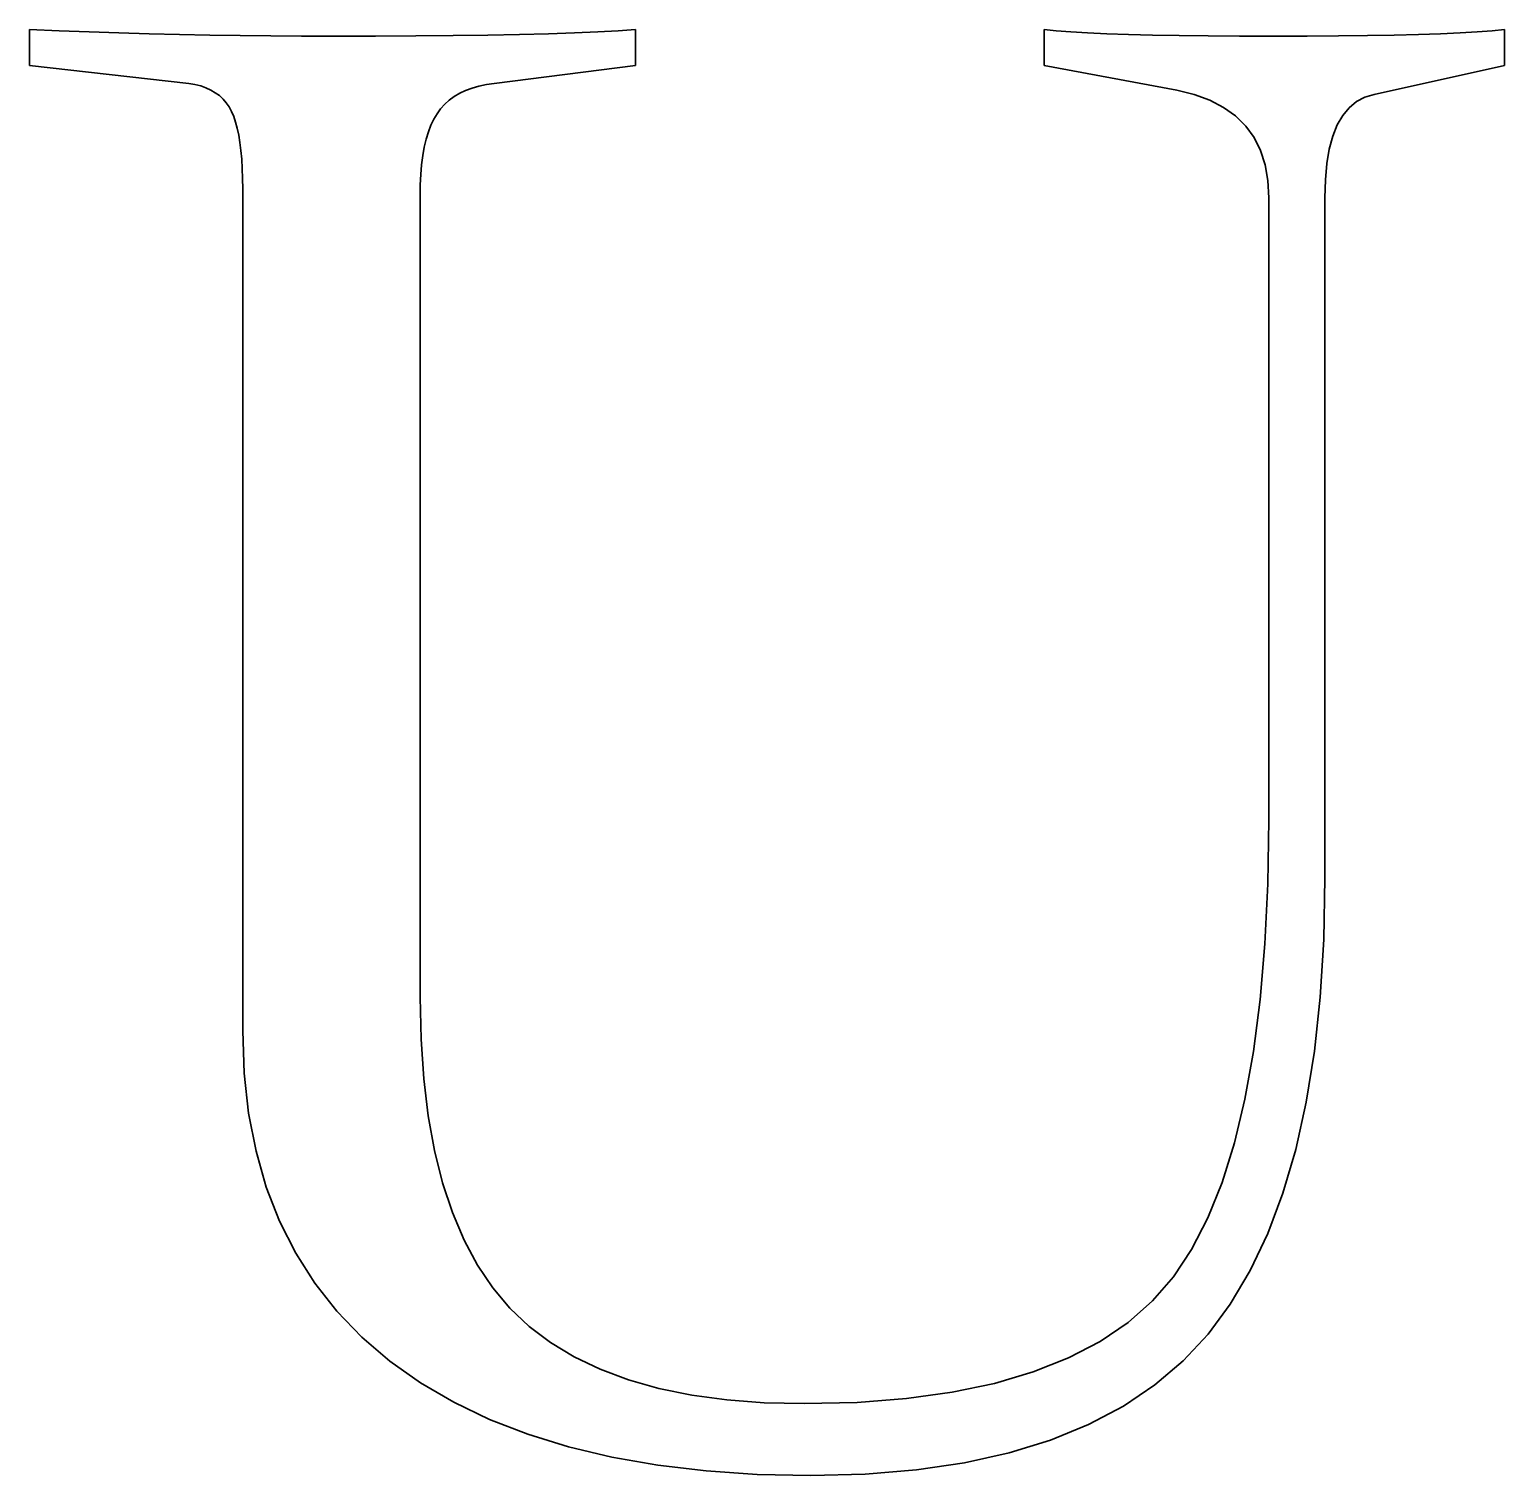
# Model space of a CAD drawing. Header units: millimetres. Extents: x -105 to 105, y -148 to 148.
# Drawn here: x 29.188 to 31.726, y 107.434 to 109.921 of the extents above; entities that cross this region are included whole.
import ezdxf

# ---------------------------------------------------------------- set-up
doc = ezdxf.new("R2010")
doc.units = ezdxf.units.MM
doc.layers.get('0').update_dxf_attribs({"lineweight": 18})

msp = doc.modelspace()

# ---------------------------------------------------------------- linework, layer by layer
at = {"color": 7, "lineweight": 30, "ltscale": 0.001278}
msp.add_line((29.1884, 109.921), (29.2394, 109.9189), dxfattribs=at)
at = {"color": 7, "lineweight": 30, "ltscale": 0.001545}
for p, q in [((29.1884, 109.8593), (29.1884, 109.921)), ((30.231, 109.921), (30.231, 109.8593)), ((30.9338, 109.8593), (30.9338, 109.921)), ((31.7255, 109.921), (31.7255, 109.8593))]:
    msp.add_line(p, q, dxfattribs=at)
at = {"color": 7, "lineweight": 30, "ltscale": 0.001284}
msp.add_line((29.2394, 109.9189), (29.2908, 109.9169), dxfattribs=at)
at = {"color": 7, "lineweight": 30, "ltscale": 0.001289}
msp.add_line((29.2908, 109.9169), (29.3423, 109.9152), dxfattribs=at)
at = {"color": 7, "lineweight": 30, "ltscale": 0.001295}
msp.add_line((29.3423, 109.9152), (29.3941, 109.9136), dxfattribs=at)
at = {"color": 7, "lineweight": 30, "ltscale": 0.001301}
msp.add_line((29.3941, 109.9136), (29.4461, 109.9124), dxfattribs=at)
at = {"color": 7, "lineweight": 30, "ltscale": 0.001306}
msp.add_line((29.4461, 109.9124), (29.4984, 109.9113), dxfattribs=at)
at = {"color": 7, "lineweight": 30, "ltscale": 0.001312}
msp.add_line((29.4984, 109.9113), (29.5509, 109.9105), dxfattribs=at)
at = {"color": 7, "lineweight": 30, "ltscale": 0.001318}
msp.add_line((29.5509, 109.9105), (29.6036, 109.9099), dxfattribs=at)
at = {"color": 7, "lineweight": 30, "ltscale": 0.001324}
msp.add_line((29.6036, 109.9099), (29.6565, 109.9096), dxfattribs=at)
at = {"color": 7, "lineweight": 30, "ltscale": 0.001329}
msp.add_line((29.6565, 109.9096), (29.7097, 109.9095), dxfattribs=at)
at = {"color": 7, "lineweight": 30, "ltscale": 0.001851}
msp.add_line((29.7097, 109.9095), (29.7837, 109.9096), dxfattribs=at)
at = {"color": 7, "lineweight": 30, "ltscale": 0.001729}
msp.add_line((29.7837, 109.9096), (29.8529, 109.9099), dxfattribs=at)
at = {"color": 7, "lineweight": 30, "ltscale": 0.001607}
for p, q in [((29.8529, 109.9099), (29.9172, 109.9105)), ((29.8665, 108.1166), (29.8742, 108.0528))]:
    msp.add_line(p, q, dxfattribs=at)
at = {"color": 7, "lineweight": 30, "ltscale": 0.001486}
msp.add_line((29.9172, 109.9105), (29.9766, 109.9113), dxfattribs=at)
at = {"color": 7, "lineweight": 30, "ltscale": 0.001364}
msp.add_line((29.9766, 109.9113), (30.0312, 109.9124), dxfattribs=at)
at = {"color": 7, "lineweight": 30, "ltscale": 0.001243}
msp.add_line((30.0312, 109.9124), (30.0809, 109.9136), dxfattribs=at)
at = {"color": 7, "lineweight": 30, "ltscale": 0.001121}
msp.add_line((30.0809, 109.9136), (30.1257, 109.9152), dxfattribs=at)
at = {"color": 7, "lineweight": 30, "ltscale": 0.001}
msp.add_line((30.1257, 109.9152), (30.1657, 109.9169), dxfattribs=at)
at = {"color": 7, "lineweight": 30, "ltscale": 0.000878971}
msp.add_line((30.1657, 109.9169), (30.2008, 109.9189), dxfattribs=at)
at = {"color": 7, "lineweight": 30, "ltscale": 0.000758066}
msp.add_line((30.2008, 109.9189), (30.231, 109.921), dxfattribs=at)
at = {"color": 7, "lineweight": 30, "ltscale": 0.000518474}
msp.add_line((30.9338, 109.921), (30.9545, 109.9189), dxfattribs=at)
at = {"color": 7, "lineweight": 30, "ltscale": 0.000621679}
msp.add_line((30.9545, 109.9189), (30.9793, 109.9169), dxfattribs=at)
at = {"color": 7, "lineweight": 30, "ltscale": 0.000725479}
msp.add_line((30.9793, 109.9169), (31.0082, 109.9152), dxfattribs=at)
at = {"color": 7, "lineweight": 30, "ltscale": 0.000829049}
msp.add_line((31.0082, 109.9152), (31.0414, 109.9136), dxfattribs=at)
at = {"color": 7, "lineweight": 30, "ltscale": 0.000933434}
msp.add_line((31.0414, 109.9136), (31.0787, 109.9124), dxfattribs=at)
at = {"color": 7, "lineweight": 30, "ltscale": 0.001037}
msp.add_line((31.0787, 109.9124), (31.1201, 109.9113), dxfattribs=at)
at = {"color": 7, "lineweight": 30, "ltscale": 0.001142}
msp.add_line((31.1201, 109.9113), (31.1658, 109.9105), dxfattribs=at)
at = {"color": 7, "lineweight": 30, "ltscale": 0.001245}
msp.add_line((31.1658, 109.9105), (31.2156, 109.9099), dxfattribs=at)
at = {"color": 7, "lineweight": 30, "ltscale": 0.00135}
msp.add_line((31.2156, 109.9099), (31.2696, 109.9096), dxfattribs=at)
at = {"color": 7, "lineweight": 30, "ltscale": 0.001454}
msp.add_line((31.2696, 109.9096), (31.3277, 109.9095), dxfattribs=at)
at = {"color": 7, "lineweight": 30, "ltscale": 0.001455}
msp.add_line((31.3277, 109.9095), (31.3859, 109.9096), dxfattribs=at)
at = {"color": 7, "lineweight": 30, "ltscale": 0.001353}
msp.add_line((31.3859, 109.9096), (31.44, 109.9099), dxfattribs=at)
at = {"color": 7, "lineweight": 30, "ltscale": 0.00125}
msp.add_line((31.44, 109.9099), (31.49, 109.9105), dxfattribs=at)
at = {"color": 7, "lineweight": 30, "ltscale": 0.001148}
msp.add_line((31.49, 109.9105), (31.536, 109.9113), dxfattribs=at)
at = {"color": 7, "lineweight": 30, "ltscale": 0.001046}
msp.add_line((31.536, 109.9113), (31.5778, 109.9124), dxfattribs=at)
at = {"color": 7, "lineweight": 30, "ltscale": 0.000943728}
msp.add_line((31.5778, 109.9124), (31.6155, 109.9136), dxfattribs=at)
at = {"color": 7, "lineweight": 30, "ltscale": 0.000841624}
msp.add_line((31.6155, 109.9136), (31.6491, 109.9152), dxfattribs=at)
at = {"color": 7, "lineweight": 30, "ltscale": 0.000739951}
msp.add_line((31.6491, 109.9152), (31.6787, 109.9169), dxfattribs=at)
at = {"color": 7, "lineweight": 30, "ltscale": 0.000638221}
msp.add_line((31.6787, 109.9169), (31.7042, 109.9189), dxfattribs=at)
at = {"color": 7, "lineweight": 30, "ltscale": 0.000536686}
msp.add_line((31.7042, 109.9189), (31.7255, 109.921), dxfattribs=at)
at = {"color": 7, "lineweight": 30, "ltscale": 0.006898}
msp.add_line((29.4625, 109.8284), (29.1884, 109.8593), dxfattribs=at)
at = {"color": 7, "lineweight": 30, "ltscale": 0.006131}
msp.add_line((30.231, 109.8593), (29.9877, 109.8284), dxfattribs=at)
at = {"color": 7, "lineweight": 30, "ltscale": 0.005794}
msp.add_line((31.1617, 109.8168), (30.9338, 109.8593), dxfattribs=at)
at = {"color": 7, "lineweight": 30, "ltscale": 0.005739}
msp.add_line((31.7255, 109.8593), (31.5015, 109.809), dxfattribs=at)
at = {"color": 7, "lineweight": 30, "ltscale": 0.000265982}
msp.add_line((29.473, 109.8265), (29.4625, 109.8284), dxfattribs=at)
at = {"color": 7, "lineweight": 30, "ltscale": 0.000252219}
msp.add_line((29.4828, 109.824), (29.473, 109.8265), dxfattribs=at)
at = {"color": 7, "lineweight": 30, "ltscale": 0.000240517}
msp.add_line((29.4918, 109.8208), (29.4828, 109.824), dxfattribs=at)
at = {"color": 7, "lineweight": 30, "ltscale": 0.000230292}
msp.add_line((29.5002, 109.817), (29.4918, 109.8208), dxfattribs=at)
at = {"color": 7, "lineweight": 30, "ltscale": 0.000222802}
msp.add_line((29.5079, 109.8124), (29.5002, 109.817), dxfattribs=at)
at = {"color": 7, "lineweight": 30, "ltscale": 0.000217293}
msp.add_line((29.5149, 109.8073), (29.5079, 109.8124), dxfattribs=at)
at = {"color": 7, "lineweight": 30, "ltscale": 0.000274154}
msp.add_line((29.9284, 109.8115), (29.9189, 109.8059), dxfattribs=at)
at = {"color": 7, "lineweight": 30, "ltscale": 0.000283103}
msp.add_line((29.9386, 109.8163), (29.9284, 109.8115), dxfattribs=at)
at = {"color": 7, "lineweight": 30, "ltscale": 0.000295122}
msp.add_line((29.9497, 109.8204), (29.9386, 109.8163), dxfattribs=at)
at = {"color": 7, "lineweight": 30, "ltscale": 0.000308813}
msp.add_line((29.9615, 109.8238), (29.9497, 109.8204), dxfattribs=at)
at = {"color": 7, "lineweight": 30, "ltscale": 0.000323907}
msp.add_line((29.9742, 109.8264), (29.9615, 109.8238), dxfattribs=at)
at = {"color": 7, "lineweight": 30, "ltscale": 0.000340816}
msp.add_line((29.9877, 109.8284), (29.9742, 109.8264), dxfattribs=at)
at = {"color": 7, "lineweight": 30, "ltscale": 0.000774582}
msp.add_line((31.1918, 109.8094), (31.1617, 109.8168), dxfattribs=at)
at = {"color": 7, "lineweight": 30, "ltscale": 0.0007167}
msp.add_line((31.2187, 109.7995), (31.1918, 109.8094), dxfattribs=at)
at = {"color": 7, "lineweight": 30, "ltscale": 0.000419115}
msp.add_line((31.5015, 109.809), (31.4854, 109.8045), dxfattribs=at)
at = {"color": 7, "lineweight": 30, "ltscale": 0.000213949}
msp.add_line((29.5212, 109.8015), (29.5149, 109.8073), dxfattribs=at)
at = {"color": 7, "lineweight": 30, "ltscale": 0.000213793}
msp.add_line((29.5268, 109.795), (29.5212, 109.8015), dxfattribs=at)
at = {"color": 7, "lineweight": 30, "ltscale": 0.000216703}
msp.add_line((29.5317, 109.7879), (29.5268, 109.795), dxfattribs=at)
at = {"color": 7, "lineweight": 30, "ltscale": 0.000221121}
msp.add_line((29.5359, 109.7801), (29.5317, 109.7879), dxfattribs=at)
at = {"color": 7, "lineweight": 30, "ltscale": 0.000263242}
msp.add_line((29.8954, 109.7848), (29.8893, 109.7762), dxfattribs=at)
at = {"color": 7, "lineweight": 30, "ltscale": 0.000261867}
msp.add_line((29.9025, 109.7925), (29.8954, 109.7848), dxfattribs=at)
at = {"color": 7, "lineweight": 30, "ltscale": 0.000263356}
msp.add_line((29.9103, 109.7996), (29.9025, 109.7925), dxfattribs=at)
at = {"color": 7, "lineweight": 30, "ltscale": 0.000267352}
msp.add_line((29.9189, 109.8059), (29.9103, 109.7996), dxfattribs=at)
at = {"color": 7, "lineweight": 30, "ltscale": 0.000669515}
msp.add_line((31.2424, 109.7871), (31.2187, 109.7995), dxfattribs=at)
at = {"color": 7, "lineweight": 30, "ltscale": 0.000634271}
msp.add_line((31.263, 109.7723), (31.2424, 109.7871), dxfattribs=at)
at = {"color": 7, "lineweight": 30, "ltscale": 0.000433405}
msp.add_line((31.4582, 109.7866), (31.4472, 109.7732), dxfattribs=at)
at = {"color": 7, "lineweight": 30, "ltscale": 0.000411902}
msp.add_line((31.4709, 109.797), (31.4582, 109.7866), dxfattribs=at)
at = {"color": 7, "lineweight": 30, "ltscale": 0.000406576}
msp.add_line((31.4854, 109.8045), (31.4709, 109.797), dxfattribs=at)
at = {"color": 7, "lineweight": 30, "ltscale": 0.00023452}
msp.add_line((29.5396, 109.7715), (29.5359, 109.7801), dxfattribs=at)
at = {"color": 7, "lineweight": 30, "ltscale": 0.000254658}
msp.add_line((29.5428, 109.7618), (29.5396, 109.7715), dxfattribs=at)
at = {"color": 7, "lineweight": 30, "ltscale": 0.000278213}
msp.add_line((29.5458, 109.7511), (29.5428, 109.7618), dxfattribs=at)
at = {"color": 7, "lineweight": 30, "ltscale": 0.000289164}
msp.add_line((29.8838, 109.7668), (29.8788, 109.7564), dxfattribs=at)
at = {"color": 7, "lineweight": 30, "ltscale": 0.000272268}
msp.add_line((29.8893, 109.7762), (29.8838, 109.7668), dxfattribs=at)
at = {"color": 7, "lineweight": 30, "ltscale": 0.000613661}
msp.add_line((31.2804, 109.755), (31.263, 109.7723), dxfattribs=at)
at = {"color": 7, "lineweight": 30, "ltscale": 0.000469749}
msp.add_line((31.4472, 109.7732), (31.4378, 109.7569), dxfattribs=at)
at = {"color": 7, "lineweight": 30, "ltscale": 0.00030036}
msp.add_line((29.5483, 109.7393), (29.5458, 109.7511), dxfattribs=at)
at = {"color": 7, "lineweight": 30, "ltscale": 0.000324039}
msp.add_line((29.5504, 109.7265), (29.5483, 109.7393), dxfattribs=at)
at = {"color": 7, "lineweight": 30, "ltscale": 0.0003487}
msp.add_line((29.8707, 109.7324), (29.8675, 109.7188), dxfattribs=at)
at = {"color": 7, "lineweight": 30, "ltscale": 0.000327364}
msp.add_line((29.8745, 109.7449), (29.8707, 109.7324), dxfattribs=at)
at = {"color": 7, "lineweight": 30, "ltscale": 0.000306844}
msp.add_line((29.8788, 109.7564), (29.8745, 109.7449), dxfattribs=at)
at = {"color": 7, "lineweight": 30, "ltscale": 0.000609394}
msp.add_line((31.2947, 109.7352), (31.2804, 109.755), dxfattribs=at)
at = {"color": 7, "lineweight": 30, "ltscale": 0.000621405}
msp.add_line((31.3058, 109.713), (31.2947, 109.7352), dxfattribs=at)
at = {"color": 7, "lineweight": 30, "ltscale": 0.000573477}
msp.add_line((31.4302, 109.7377), (31.4242, 109.7155), dxfattribs=at)
at = {"color": 7, "lineweight": 30, "ltscale": 0.000517254}
msp.add_line((31.4378, 109.7569), (31.4302, 109.7377), dxfattribs=at)
at = {"color": 7, "lineweight": 30, "ltscale": 0.000349094}
msp.add_line((29.5521, 109.7127), (29.5504, 109.7265), dxfattribs=at)
at = {"color": 7, "lineweight": 30, "ltscale": 0.000373842}
msp.add_line((29.5535, 109.6978), (29.5521, 109.7127), dxfattribs=at)
at = {"color": 7, "lineweight": 30, "ltscale": 0.000370473}
msp.add_line((29.8675, 109.7188), (29.8649, 109.7042), dxfattribs=at)
at = {"color": 7, "lineweight": 30, "ltscale": 0.000648862}
msp.add_line((31.3137, 109.6883), (31.3058, 109.713), dxfattribs=at)
at = {"color": 7, "lineweight": 30, "ltscale": 0.000636823}
msp.add_line((31.4242, 109.7155), (31.42, 109.6904), dxfattribs=at)
at = {"color": 7, "lineweight": 30, "ltscale": 0.000398979}
msp.add_line((29.5544, 109.6819), (29.5535, 109.6978), dxfattribs=at)
at = {"color": 7, "lineweight": 30, "ltscale": 0.000424442}
msp.add_line((29.555, 109.6649), (29.5544, 109.6819), dxfattribs=at)
at = {"color": 7, "lineweight": 30, "ltscale": 0.000419642}
msp.add_line((29.8629, 109.6885), (29.8615, 109.6718), dxfattribs=at)
at = {"color": 7, "lineweight": 30, "ltscale": 0.000394663}
msp.add_line((29.8649, 109.7042), (29.8629, 109.6885), dxfattribs=at)
at = {"color": 7, "lineweight": 30, "ltscale": 0.00069012}
msp.add_line((31.3184, 109.6611), (31.3137, 109.6883), dxfattribs=at)
at = {"color": 7, "lineweight": 30, "ltscale": 0.00070403}
msp.add_line((31.42, 109.6904), (31.4174, 109.6624), dxfattribs=at)
at = {"color": 7, "lineweight": 30, "ltscale": 0.000450162}
msp.add_line((29.5552, 109.6469), (29.555, 109.6649), dxfattribs=at)
at = {"color": 7, "lineweight": 30, "ltscale": 0.000443801}
msp.add_line((29.8615, 109.6718), (29.8606, 109.6541), dxfattribs=at)
at = {"color": 7, "lineweight": 30, "ltscale": 0.000742617}
msp.add_line((31.32, 109.6314), (31.3184, 109.6611), dxfattribs=at)
at = {"color": 7, "lineweight": 30, "ltscale": 0.000774673}
msp.add_line((31.4174, 109.6624), (31.4166, 109.6314), dxfattribs=at)
at = {"color": 7, "lineweight": 30, "ltscale": 0.036204}
msp.add_line((29.5552, 108.1987), (29.5552, 109.6469), dxfattribs=at)
at = {"color": 7, "lineweight": 30, "ltscale": 0.000470027}
msp.add_line((29.8606, 109.6541), (29.8603, 109.6353), dxfattribs=at)
at = {"color": 7, "lineweight": 30, "ltscale": 0.034466}
msp.add_line((29.8603, 109.6353), (29.8603, 108.2567), dxfattribs=at)
at = {"color": 7, "lineweight": 30, "ltscale": 0.026742}
msp.add_line((31.32, 108.5617), (31.32, 109.6314), dxfattribs=at)
at = {"color": 7, "lineweight": 30, "ltscale": 0.029252}
msp.add_line((31.4166, 109.6314), (31.4166, 108.4613), dxfattribs=at)
at = {"color": 7, "lineweight": 30, "ltscale": 0.002751}
msp.add_line((31.3184, 108.4517), (31.32, 108.5617), dxfattribs=at)
at = {"color": 7, "lineweight": 30, "ltscale": 0.002579}
msp.add_line((31.3135, 108.3486), (31.3184, 108.4517), dxfattribs=at)
at = {"color": 7, "lineweight": 30, "ltscale": 0.00263}
msp.add_line((31.4166, 108.4613), (31.4146, 108.3562), dxfattribs=at)
at = {"color": 7, "lineweight": 30, "ltscale": 0.00241}
msp.add_line((31.3052, 108.2526), (31.3135, 108.3486), dxfattribs=at)
at = {"color": 7, "lineweight": 30, "ltscale": 0.002485}
msp.add_line((31.4146, 108.3562), (31.4085, 108.257), dxfattribs=at)
at = {"color": 7, "lineweight": 30, "ltscale": 0.001802}
msp.add_line((29.8603, 108.2567), (29.8618, 108.1846), dxfattribs=at)
at = {"color": 7, "lineweight": 30, "ltscale": 0.002245}
msp.add_line((31.2938, 108.1635), (31.3052, 108.2526), dxfattribs=at)
at = {"color": 7, "lineweight": 30, "ltscale": 0.002345}
msp.add_line((31.4085, 108.257), (31.3985, 108.1637), dxfattribs=at)
at = {"color": 7, "lineweight": 30, "ltscale": 0.001812}
msp.add_line((29.5577, 108.1263), (29.5552, 108.1987), dxfattribs=at)
at = {"color": 7, "lineweight": 30, "ltscale": 0.001702}
msp.add_line((29.8618, 108.1846), (29.8665, 108.1166), dxfattribs=at)
at = {"color": 7, "lineweight": 30, "ltscale": 0.002085}
msp.add_line((31.279, 108.0814), (31.2938, 108.1635), dxfattribs=at)
at = {"color": 7, "lineweight": 30, "ltscale": 0.002211}
msp.add_line((31.3985, 108.1637), (31.3844, 108.0764), dxfattribs=at)
at = {"color": 7, "lineweight": 30, "ltscale": 0.001734}
msp.add_line((29.5653, 108.0574), (29.5577, 108.1263), dxfattribs=at)
at = {"color": 7, "lineweight": 30, "ltscale": 0.001666}
msp.add_line((29.578, 107.9919), (29.5653, 108.0574), dxfattribs=at)
at = {"color": 7, "lineweight": 30, "ltscale": 0.00193}
msp.add_line((31.2609, 108.0063), (31.279, 108.0814), dxfattribs=at)
at = {"color": 7, "lineweight": 30, "ltscale": 0.002084}
for p, q in [((31.3844, 108.0764), (31.3664, 107.995)), ((30.7965, 107.456), (30.714, 107.4438))]:
    msp.add_line(p, q, dxfattribs=at)
at = {"color": 7, "lineweight": 30, "ltscale": 0.001517}
msp.add_line((29.8742, 108.0528), (29.885, 107.9931), dxfattribs=at)
at = {"color": 7, "lineweight": 30, "ltscale": 0.001611}
msp.add_line((29.5957, 107.93), (29.578, 107.9919), dxfattribs=at)
at = {"color": 7, "lineweight": 30, "ltscale": 0.001431}
msp.add_line((29.885, 107.9931), (29.8989, 107.9376), dxfattribs=at)
at = {"color": 7, "lineweight": 30, "ltscale": 0.001784}
msp.add_line((31.2396, 107.9382), (31.2609, 108.0063), dxfattribs=at)
at = {"color": 7, "lineweight": 30, "ltscale": 0.001964}
msp.add_line((31.3664, 107.995), (31.3443, 107.9196), dxfattribs=at)
at = {"color": 7, "lineweight": 30, "ltscale": 0.001354}
msp.add_line((29.8989, 107.9376), (29.9159, 107.8862), dxfattribs=at)
at = {"color": 7, "lineweight": 30, "ltscale": 0.001647}
msp.add_line((31.215, 107.8771), (31.2396, 107.9382), dxfattribs=at)
at = {"color": 7, "lineweight": 30, "ltscale": 0.001569}
msp.add_line((29.6185, 107.8715), (29.5957, 107.93), dxfattribs=at)
at = {"color": 7, "lineweight": 30, "ltscale": 0.001856}
msp.add_line((31.3443, 107.9196), (31.3182, 107.8501), dxfattribs=at)
at = {"color": 7, "lineweight": 30, "ltscale": 0.001285}
msp.add_line((29.9159, 107.8862), (29.936, 107.8389), dxfattribs=at)
at = {"color": 7, "lineweight": 30, "ltscale": 0.001542}
msp.add_line((29.6463, 107.8164), (29.6185, 107.8715), dxfattribs=at)
at = {"color": 7, "lineweight": 30, "ltscale": 0.001523}
msp.add_line((31.1871, 107.823), (31.215, 107.8771), dxfattribs=at)
at = {"color": 7, "lineweight": 30, "ltscale": 0.001224}
msp.add_line((29.936, 107.8389), (29.9592, 107.7957), dxfattribs=at)
at = {"color": 7, "lineweight": 30, "ltscale": 0.001758}
msp.add_line((31.3182, 107.8501), (31.2881, 107.7866), dxfattribs=at)
at = {"color": 7, "lineweight": 30, "ltscale": 0.001529}
msp.add_line((29.6792, 107.7649), (29.6463, 107.8164), dxfattribs=at)
at = {"color": 7, "lineweight": 30, "ltscale": 0.001412}
msp.add_line((31.1559, 107.7759), (31.1871, 107.823), dxfattribs=at)
at = {"color": 7, "lineweight": 30, "ltscale": 0.001176}
msp.add_line((29.9592, 107.7957), (29.9854, 107.7567), dxfattribs=at)
at = {"color": 7, "lineweight": 30, "ltscale": 0.001673}
msp.add_line((31.2881, 107.7866), (31.2539, 107.729), dxfattribs=at)
at = {"color": 7, "lineweight": 30, "ltscale": 0.001531}
msp.add_line((29.7171, 107.7168), (29.6792, 107.7649), dxfattribs=at)
at = {"color": 7, "lineweight": 30, "ltscale": 0.00114}
msp.add_line((29.9854, 107.7567), (30.0148, 107.7218), dxfattribs=at)
at = {"color": 7, "lineweight": 30, "ltscale": 0.001371}
msp.add_line((31.12, 107.7344), (31.1559, 107.7759), dxfattribs=at)
at = {"color": 7, "lineweight": 30, "ltscale": 0.001401}
msp.add_line((31.078, 107.6973), (31.12, 107.7344), dxfattribs=at)
at = {"color": 7, "lineweight": 30, "ltscale": 0.001605}
msp.add_line((31.2539, 107.729), (31.2158, 107.6774), dxfattribs=at)
at = {"color": 7, "lineweight": 30, "ltscale": 0.001549}
msp.add_line((29.7601, 107.6722), (29.7171, 107.7168), dxfattribs=at)
at = {"color": 7, "lineweight": 30, "ltscale": 0.001133}
msp.add_line((30.0148, 107.7218), (30.0476, 107.6906), dxfattribs=at)
at = {"color": 7, "lineweight": 30, "ltscale": 0.001154}
msp.add_line((30.0476, 107.6906), (30.0844, 107.6627), dxfattribs=at)
at = {"color": 7, "lineweight": 30, "ltscale": 0.001456}
msp.add_line((31.0298, 107.6646), (31.078, 107.6973), dxfattribs=at)
at = {"color": 7, "lineweight": 30, "ltscale": 0.001578}
msp.add_line((31.2158, 107.6774), (31.1728, 107.6312), dxfattribs=at)
at = {"color": 7, "lineweight": 30, "ltscale": 0.001582}
msp.add_line((29.8082, 107.631), (29.7601, 107.6722), dxfattribs=at)
at = {"color": 7, "lineweight": 30, "ltscale": 0.00119}
msp.add_line((30.0844, 107.6627), (30.1252, 107.6381), dxfattribs=at)
at = {"color": 7, "lineweight": 30, "ltscale": 0.001532}
msp.add_line((30.9755, 107.6362), (31.0298, 107.6646), dxfattribs=at)
at = {"color": 7, "lineweight": 30, "ltscale": 0.001617}
msp.add_line((29.8609, 107.5936), (29.8082, 107.631), dxfattribs=at)
at = {"color": 7, "lineweight": 30, "ltscale": 0.001238}
msp.add_line((30.1252, 107.6381), (30.1698, 107.6168), dxfattribs=at)
at = {"color": 7, "lineweight": 30, "ltscale": 0.001626}
msp.add_line((30.915, 107.6122), (30.9755, 107.6362), dxfattribs=at)
at = {"color": 7, "lineweight": 30, "ltscale": 0.001596}
msp.add_line((31.1728, 107.6312), (31.1242, 107.5898), dxfattribs=at)
at = {"color": 7, "lineweight": 30, "ltscale": 0.001296}
msp.add_line((30.1698, 107.6168), (30.2185, 107.5987), dxfattribs=at)
at = {"color": 7, "lineweight": 30, "ltscale": 0.001736}
msp.add_line((30.8484, 107.5926), (30.915, 107.6122), dxfattribs=at)
at = {"color": 7, "lineweight": 30, "ltscale": 0.001656}
msp.add_line((29.9181, 107.5601), (29.8609, 107.5936), dxfattribs=at)
at = {"color": 7, "lineweight": 30, "ltscale": 0.001365}
msp.add_line((30.2185, 107.5987), (30.271, 107.584), dxfattribs=at)
at = {"color": 7, "lineweight": 30, "ltscale": 0.001441}
msp.add_line((30.271, 107.584), (30.3275, 107.5724), dxfattribs=at)
at = {"color": 7, "lineweight": 30, "ltscale": 0.001991}
msp.add_line((30.6968, 107.5664), (30.7757, 107.5773), dxfattribs=at)
at = {"color": 7, "lineweight": 30, "ltscale": 0.001858}
msp.add_line((30.7757, 107.5773), (30.8484, 107.5926), dxfattribs=at)
at = {"color": 7, "lineweight": 30, "ltscale": 0.001635}
msp.add_line((31.1242, 107.5898), (31.0699, 107.5533), dxfattribs=at)
at = {"color": 7, "lineweight": 30, "ltscale": 0.001706}
msp.add_line((29.9796, 107.5306), (29.9181, 107.5601), dxfattribs=at)
at = {"color": 7, "lineweight": 30, "ltscale": 0.001525}
msp.add_line((30.3275, 107.5724), (30.388, 107.5642), dxfattribs=at)
at = {"color": 7, "lineweight": 30, "ltscale": 0.001614}
msp.add_line((30.388, 107.5642), (30.4523, 107.5593), dxfattribs=at)
at = {"color": 7, "lineweight": 30, "ltscale": 0.001708}
msp.add_line((30.4523, 107.5593), (30.5206, 107.5577), dxfattribs=at)
at = {"color": 7, "lineweight": 30, "ltscale": 0.00228}
msp.add_line((30.5206, 107.5577), (30.6118, 107.5599), dxfattribs=at)
at = {"color": 7, "lineweight": 30, "ltscale": 0.002131}
msp.add_line((30.6118, 107.5599), (30.6968, 107.5664), dxfattribs=at)
at = {"color": 7, "lineweight": 30, "ltscale": 0.001693}
msp.add_line((31.0699, 107.5533), (31.01, 107.5217), dxfattribs=at)
at = {"color": 7, "lineweight": 30, "ltscale": 0.001767}
msp.add_line((30.0454, 107.505), (29.9796, 107.5306), dxfattribs=at)
at = {"color": 7, "lineweight": 30, "ltscale": 0.001837}
msp.add_line((30.1156, 107.4833), (30.0454, 107.505), dxfattribs=at)
at = {"color": 7, "lineweight": 30, "ltscale": 0.00177}
msp.add_line((31.01, 107.5217), (30.9445, 107.4949), dxfattribs=at)
at = {"color": 7, "lineweight": 30, "ltscale": 0.001917}
msp.add_line((30.1902, 107.4656), (30.1156, 107.4833), dxfattribs=at)
at = {"color": 7, "lineweight": 30, "ltscale": 0.001862}
msp.add_line((30.9445, 107.4949), (30.8733, 107.473), dxfattribs=at)
at = {"color": 7, "lineweight": 30, "ltscale": 0.002004}
msp.add_line((30.2692, 107.4518), (30.1902, 107.4656), dxfattribs=at)
at = {"color": 7, "lineweight": 30, "ltscale": 0.002097}
msp.add_line((30.3525, 107.442), (30.2692, 107.4518), dxfattribs=at)
at = {"color": 7, "lineweight": 30, "ltscale": 0.001967}
msp.add_line((30.8733, 107.473), (30.7965, 107.456), dxfattribs=at)
at = {"color": 7, "lineweight": 30, "ltscale": 0.002197}
msp.add_line((30.4402, 107.4361), (30.3525, 107.442), dxfattribs=at)
at = {"color": 7, "lineweight": 30, "ltscale": 0.002302}
msp.add_line((30.5322, 107.4341), (30.4402, 107.4361), dxfattribs=at)
at = {"color": 7, "lineweight": 30, "ltscale": 0.002344}
msp.add_line((30.626, 107.4366), (30.5322, 107.4341), dxfattribs=at)
at = {"color": 7, "lineweight": 30, "ltscale": 0.00221}
msp.add_line((30.714, 107.4438), (30.626, 107.4366), dxfattribs=at)

doc.saveas('drawing.dxf')
